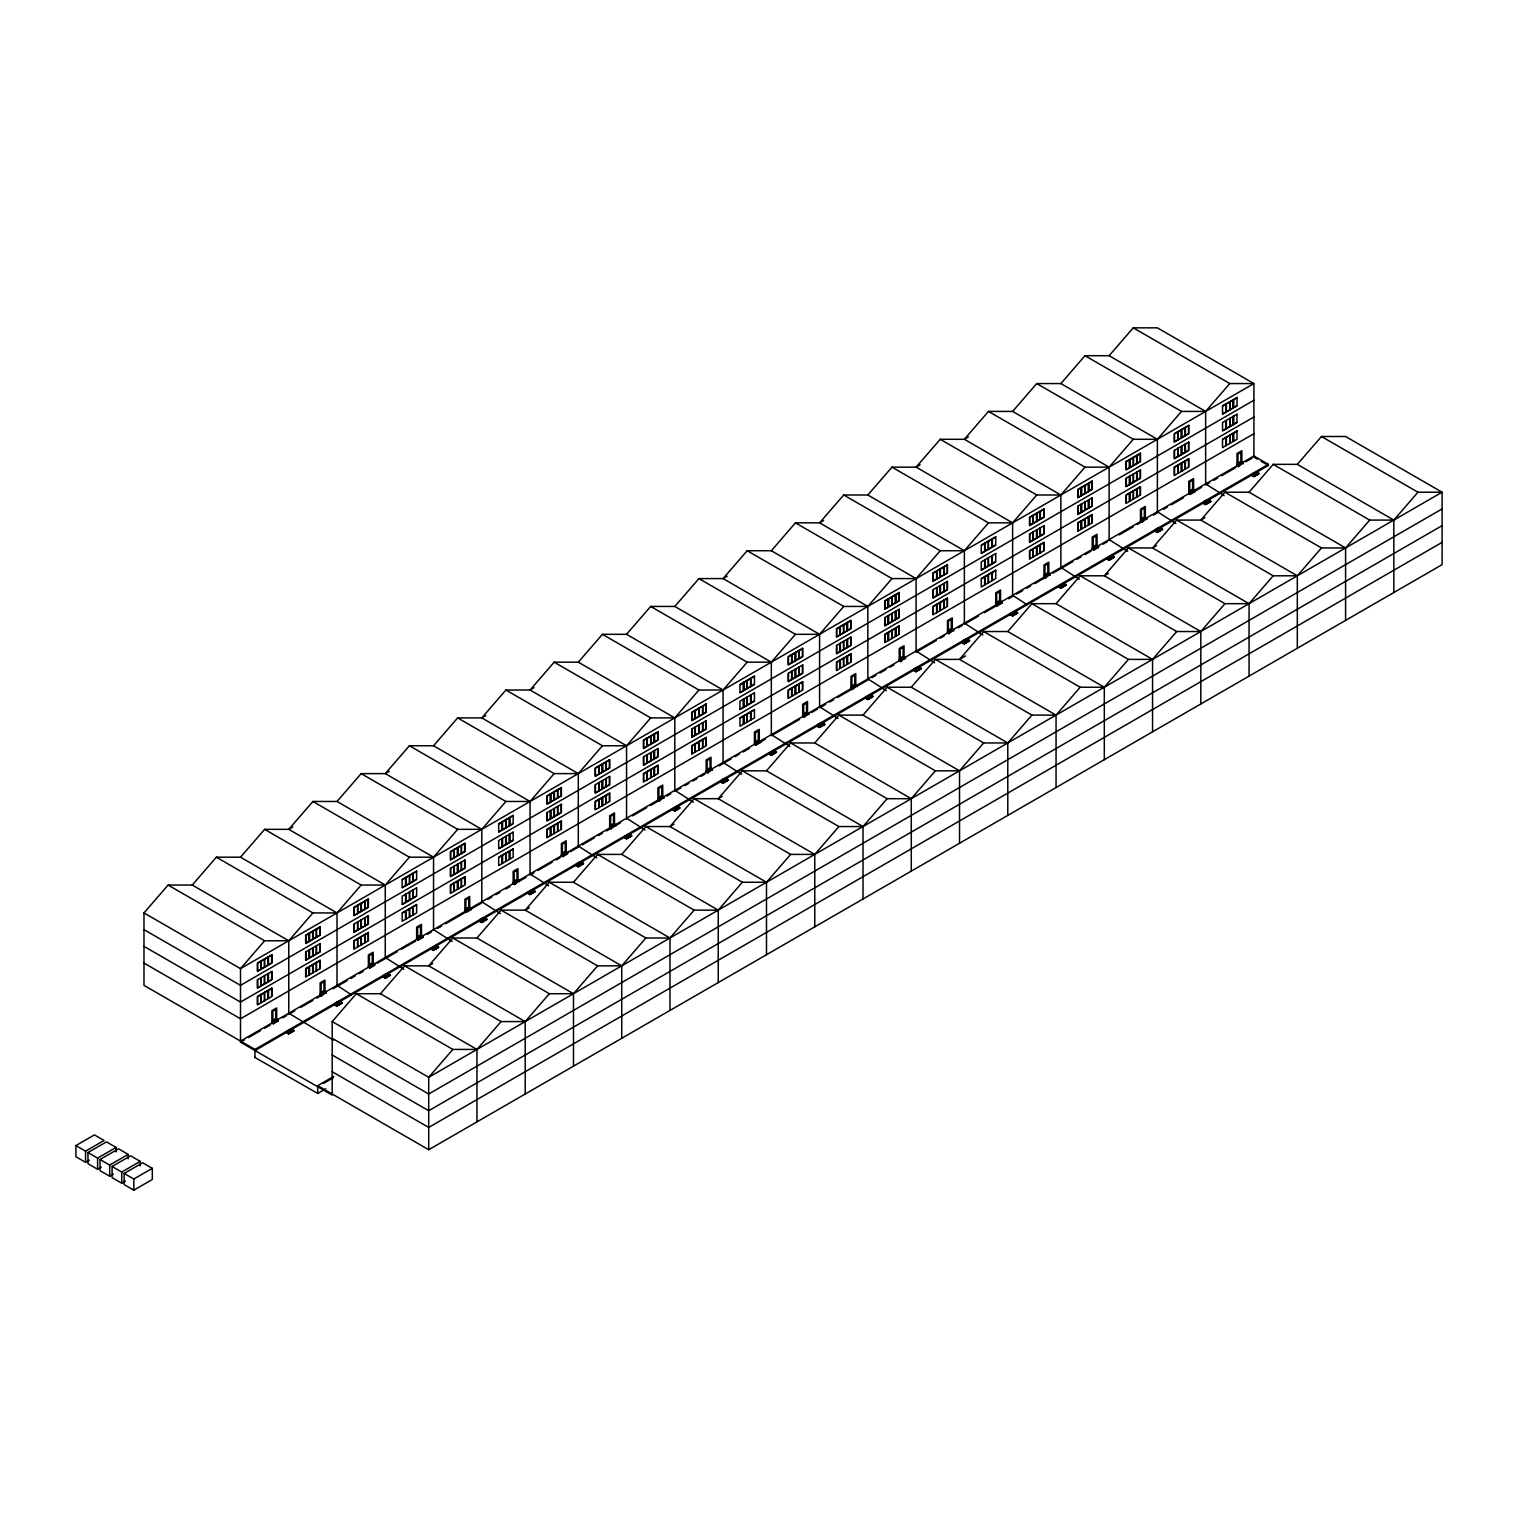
<?xml version="1.0" encoding="UTF-8"?>
<svg xmlns="http://www.w3.org/2000/svg" width="1518" height="1518" viewBox="0 0 1518 1518"><rect width="100%" height="100%" fill="white"/><g stroke="black" fill="none" stroke-linecap="round" stroke-linejoin="round"><path stroke-width="1.5" d="M254.986 1050.551L1268.384 465.476L1268.384 464.356L254.986 1049.431L143.982 985.353L143.982 912.925L168.118 885.051L192.255 885.051L288.762 940.78L288.762 1014.328M192.255 885.051L216.372 857.196L240.508 857.196L337.015 912.925L337.015 986.472M240.508 857.196L264.625 829.34L288.762 829.34L385.268 885.051L385.268 958.617L377.223 963.247M452.06 941.445L433.541 929.642L433.541 857.196L337.015 801.466L312.898 801.466L288.762 829.34L292.784 827.006M337.015 801.466L361.151 773.611L385.268 773.611L481.794 829.34L481.794 902.887L471.737 908.694M534.07 872.698L530.048 875.032L530.048 801.466L433.541 745.755L409.405 745.755L385.268 773.611L389.291 771.296M1257.511 459.195L1253.906 457.108L1253.906 383.561L1229.77 383.561L1205.634 411.416L1181.516 411.416L1157.38 439.29L1133.263 439.29L1109.127 467.146L1084.99 467.146L1060.873 495.001L1036.737 495.001L1012.62 522.856L988.484 522.856L964.366 550.73L940.23 550.73L916.094 578.586L891.977 578.586L867.841 606.441L843.723 606.441L819.587 634.315L795.451 634.315L771.334 662.171L747.198 662.171L723.08 690.026L698.944 690.026L674.808 717.9L650.691 717.9L626.554 745.755L602.437 745.755L578.301 773.611L554.165 773.611L530.048 801.466L505.911 801.466L481.794 829.34L457.658 829.34L433.541 857.196L409.405 857.196L385.268 885.051L361.151 885.051L337.015 912.925L312.898 912.925L288.762 940.78L264.625 940.78L240.508 968.636L240.508 1042.183L332.195 1095.123L332.195 1021.576L356.313 993.721L380.449 993.721L476.956 1049.431L476.956 1121.878M433.541 745.755L457.658 717.9L481.794 717.9L578.301 773.611L578.301 847.158L570.256 851.807M626.554 819.303L626.554 745.755L530.048 690.026L505.911 690.026L481.794 717.9L485.817 715.566M674.808 791.447L674.808 717.9L578.301 662.171L554.165 662.171L530.048 690.026L534.07 687.711M578.301 662.171L602.437 634.315L626.554 634.315L723.08 690.026L723.08 763.592L719.058 765.907M626.554 634.315L650.691 606.441L674.808 606.441L771.334 662.171L771.334 735.718L799.474 719.475M674.808 606.441L698.944 578.586L723.08 578.586L819.587 634.315L819.587 707.862M886.36 690.69L867.841 678.888L867.841 606.441L771.334 550.73L747.198 550.73L723.08 578.586L727.103 576.271M380.449 993.721L404.585 965.846L428.702 965.846L525.228 1021.576L525.228 1094.023M771.334 550.73L795.451 522.856L819.587 522.856L916.094 578.586L916.094 652.133L936.208 640.539M573.481 1066.148L573.481 993.721L476.956 937.991L452.838 937.991L428.702 965.846L432.725 963.532M964.366 624.278L964.366 550.73L867.841 495.001L843.723 495.001L819.587 522.856L823.61 520.541M476.956 937.991L501.092 910.136L525.228 910.136L621.735 965.846L621.735 1038.293M867.841 495.001L891.977 467.146L916.094 467.146L1012.62 522.856L1012.62 595.303L1027.098 604.771M669.988 1010.438L669.988 937.991L573.481 882.262L549.345 882.262L525.228 910.136L529.232 907.802M1052.828 573.197L1060.873 568.567L1060.873 495.001L964.366 439.29L940.23 439.29L916.094 467.146L920.117 464.831M573.481 882.262L597.599 854.406L621.735 854.406L718.242 910.136L718.242 982.563M1109.127 540.693L1109.127 467.146L1012.62 411.416L988.484 411.416L964.366 439.29L968.37 436.956M428.702 1149.733L1442.1 564.658L1442.1 492.211L1417.964 492.211L1393.847 520.086L1369.71 520.086L1345.593 547.941L1321.457 547.941L1297.321 575.796L1273.204 575.796L1249.067 603.671L1224.95 603.671L1200.814 631.526L1176.697 631.526L1152.56 659.381L1128.424 659.381L1104.307 687.237L1080.171 687.237L1056.054 715.111L1031.917 715.111L1007.781 742.966L983.664 742.966L959.528 770.821L935.411 770.821L911.274 798.696L887.138 798.696L863.021 826.551L838.885 826.551L814.768 854.406L790.631 854.406L766.495 882.262L742.378 882.262L718.242 910.136L694.124 910.136L669.988 937.991L645.871 937.991L621.735 965.846L597.599 965.846L573.481 993.721L549.345 993.721L525.228 1021.576L501.092 1021.576L476.956 1049.431L452.838 1049.431L428.702 1077.287L428.702 1149.733L317.717 1085.655L317.717 1093.453L325.763 1088.804M621.735 854.406L645.871 826.551L669.988 826.551L766.495 882.262L766.495 954.708M1012.62 411.416L1036.737 383.561L1060.873 383.561L1157.38 439.29L1157.38 512.837L1153.357 515.152M814.768 926.853L814.768 854.406L718.242 798.696L694.124 798.696L669.988 826.551L674.011 824.217M1060.873 383.561L1084.99 355.705L1109.127 355.705L1205.634 411.416L1205.634 484.982L1209.656 482.648M863.021 898.979L863.021 826.551L766.495 770.821L742.378 770.821L718.242 798.696L722.264 796.362M1109.127 355.705L1133.263 327.831L1157.38 327.831L1253.906 383.561L240.508 968.636L143.982 912.925M766.495 770.821L790.631 742.966L814.768 742.966L911.274 798.696L911.274 871.123M814.768 742.966L838.885 715.111L863.021 715.111L959.528 770.821L959.528 843.268M863.021 715.111L887.138 687.237L911.274 687.237L1007.781 742.966L1007.781 815.413M911.274 687.237L935.411 659.381L959.528 659.381L1056.054 715.111L1056.054 787.538M1104.307 759.683L1104.307 687.237L1007.781 631.526L983.664 631.526L959.528 659.381L965.562 655.909M1007.781 631.526L1031.917 603.671L1056.054 603.671L1152.56 659.381L1152.56 731.828M1056.054 603.671L1080.171 575.796L1104.307 575.796L1200.814 631.526L1200.814 703.954M1249.067 676.098L1249.067 603.671L1152.56 547.941L1128.424 547.941L1104.307 575.796L1108.33 573.481M1297.321 648.243L1297.321 575.796L1200.814 520.086L1176.697 520.086L1152.56 547.941L1156.583 545.626M1345.593 620.388L1345.593 547.941L1249.067 492.211L1224.95 492.211L1200.814 520.086L1204.837 517.752M1249.067 492.211L1273.204 464.356L1297.321 464.356L1393.847 520.086L1393.847 592.513M1297.321 464.356L1321.457 436.501L1345.593 436.501L1442.1 492.211L428.702 1077.287L332.195 1021.576M264.872 959.034L268.003 957.213L268.003 965.012L264.872 966.833M316.75 929.073L319.881 927.27L319.881 935.069L316.75 936.872M357.28 905.677L354.149 907.479L354.149 915.278L357.28 913.475M364.529 901.502L361.379 903.305L361.379 911.104L364.529 909.301M402.403 879.624L405.534 877.821L405.534 885.62L402.403 887.423M409.158 875.715L406.027 877.537L406.027 885.336L409.158 883.533M416.406 871.541L413.257 873.362L413.257 881.161L416.406 879.339M454.28 849.682L457.411 847.86L457.411 855.659L454.28 857.48M461.036 845.773L457.905 847.575L457.905 855.393L461.036 853.571M498.929 823.894L502.06 822.092L502.06 829.891L498.929 831.693M506.158 819.72L509.289 817.917L509.289 825.716L506.158 827.519M512.913 815.83L509.782 817.633L509.782 825.431L512.913 823.629M558.036 789.777L561.167 787.956L561.167 795.755L558.036 797.576M598.566 766.362L595.436 768.184L595.436 775.983L598.566 774.161M650.444 736.42L647.313 738.222L647.313 746.021L650.444 744.218M695.567 710.367L698.697 708.564L698.697 716.363L695.567 718.166M702.322 706.477L699.191 708.28L699.191 716.079L702.322 714.276M740.196 684.599L743.346 682.777L743.346 690.595L740.196 692.398M747.444 680.425L750.575 678.603L750.575 686.402L747.444 688.223M754.199 676.516L751.068 678.337L751.068 686.136L754.199 684.314M792.073 654.637L795.223 652.835L795.223 660.634L792.073 662.455M799.322 650.463L802.453 648.66L802.453 656.459L799.322 658.262M839.852 627.067L836.722 628.869L836.722 636.668L839.852 634.866M843.951 624.695L847.101 622.892L847.101 630.691L843.951 632.494M891.73 597.105L888.599 598.927L888.599 606.726L891.73 604.923M936.359 571.337L933.228 573.159L933.228 580.958L936.359 579.136M943.608 567.163L940.477 568.965L940.477 576.783L943.608 574.961M981.482 545.285L984.632 543.482L984.632 551.281L981.482 553.102M988.73 541.11L991.861 539.307L991.861 547.106L988.73 548.909M995.485 537.22L992.355 539.023L992.355 546.822L995.485 545.019M1033.36 515.342L1036.509 513.539L1036.509 521.338L1033.36 523.141M1040.608 511.168L1043.739 509.346L1043.739 517.145L1040.608 518.966M1085.237 485.399L1088.368 483.578L1088.368 491.377L1085.237 493.198M1133.016 457.81L1129.885 459.612L1129.885 467.43L1133.016 465.609M1137.115 455.438L1140.246 453.635L1140.246 461.434L1137.115 463.237M1177.645 432.042L1174.515 433.844L1174.515 441.643L1177.645 439.841M1184.894 427.867L1181.763 429.67L1181.763 437.469L1184.894 435.666M1222.768 405.989L1225.918 404.186L1225.918 411.985L1222.768 413.788M1229.523 402.08L1226.392 403.902L1226.392 411.701L1229.523 409.898M1236.772 397.906L1233.622 399.727L1233.622 407.526L1236.772 405.704M1253.906 400.278L240.508 985.353L143.982 929.642M264.872 983.55L268.003 981.729L268.003 973.93M316.75 953.589L319.881 951.786L319.881 943.987M357.28 930.192L354.149 931.995L354.149 924.196M364.529 926.018L361.379 927.821L361.379 920.022M402.403 904.14L405.534 902.337L405.534 894.538M409.158 900.25L406.027 902.053L406.027 894.254M416.406 896.056L413.257 897.878L413.257 890.079M454.28 874.197L457.411 872.376L457.411 864.577M461.036 870.288L457.905 872.11L457.905 864.292M498.929 848.41L502.06 846.608L502.06 838.809M506.158 844.236L509.289 842.433L509.289 834.634M512.913 840.346L509.782 842.148L509.782 834.35M558.036 814.293L561.167 812.472L561.167 804.673M598.566 790.878L595.436 792.7L595.436 784.901M650.444 760.935L647.313 762.738L647.313 754.939M695.567 734.883L698.697 733.08L698.697 725.281M702.322 730.993L699.191 732.796L699.191 724.997M740.196 709.115L743.346 707.312L743.346 699.494M747.444 704.94L750.575 703.119L750.575 695.32M754.199 701.031L751.068 702.853L751.068 695.054M792.073 679.172L795.223 677.351L795.223 669.552M799.322 674.979L802.453 673.176L802.453 665.377M839.852 651.583L836.722 653.385L836.722 645.586M843.951 649.211L847.101 647.408L847.101 639.609M891.73 621.64L888.599 623.443L888.599 615.644M936.359 595.853L933.228 597.675L933.228 589.876M943.608 591.678L940.477 593.5L940.477 585.682M981.482 569.819L984.632 567.998L984.632 560.199M988.73 565.626L991.861 563.823L991.861 556.024M995.485 561.736L992.355 563.539L992.355 555.74M1033.36 539.858L1036.509 538.055L1036.509 530.256M1040.608 535.683L1043.739 533.862L1043.739 526.063M1085.237 509.915L1088.368 508.094L1088.368 500.295M1133.016 482.326L1129.885 484.147L1129.885 476.329M1137.115 479.954L1140.246 478.151L1140.246 470.352M1177.645 456.557L1174.515 458.36L1174.515 450.561M1184.894 452.383L1181.763 454.186L1181.763 446.387M1222.768 430.505L1225.918 428.702L1225.918 420.903M1229.523 426.615L1226.392 428.418L1226.392 420.619M1236.772 422.421L1233.622 424.243L1233.622 416.444M1253.906 416.995L240.508 1002.07L143.982 946.359M264.872 992.468L268.003 990.647L268.003 998.446M316.75 962.507L319.881 960.704L319.881 968.503M357.28 939.111L354.149 940.913L354.149 948.712M364.529 934.936L361.379 936.739L361.379 944.538M402.403 913.058L405.534 911.236L405.534 919.054M409.158 909.149L406.027 910.971L406.027 918.769M416.406 904.975L413.257 906.796L413.257 914.595M454.28 883.115L457.411 881.294L457.411 889.093M461.036 879.207L457.905 881.009L457.905 888.827M498.929 857.328L502.06 855.526L502.06 863.325M506.158 853.154L509.289 851.351L509.289 859.15M512.913 849.264L509.782 851.067L509.782 858.865M558.036 823.211L561.167 821.39L561.167 829.189M598.566 799.796L595.436 801.618L595.436 809.417M650.444 769.854L647.313 771.656L647.313 779.455M695.567 743.801L698.697 741.998L698.697 749.797M702.322 739.892L699.191 741.714L699.191 749.512M740.196 718.033L743.346 716.211L743.346 724.029M747.444 713.858L750.575 712.037L750.575 719.836M754.199 709.95L751.068 711.771L751.068 719.57M792.073 688.071L795.223 686.269L795.223 694.068M799.322 683.897L802.453 682.094L802.453 689.893M839.852 660.501L836.722 662.303L836.722 670.102M843.951 658.129L847.101 656.326L847.101 664.125M891.73 630.539L888.599 632.361L888.599 640.16M936.359 604.771L933.228 606.593L933.228 614.392M943.608 600.597L940.477 602.399L940.477 610.217M981.482 578.719L984.632 576.916L984.632 584.715M988.73 574.544L991.861 572.741L991.861 580.54M995.485 570.654L992.355 572.457L992.355 580.255M1033.36 548.776L1036.509 546.973L1036.509 554.772M1040.608 544.601L1043.739 542.78L1043.739 550.579M1085.237 518.833L1088.368 517.012L1088.368 524.811M1133.016 491.244L1129.885 493.046L1129.885 500.864M1137.115 488.872L1140.246 487.069L1140.246 494.868M1177.645 465.476L1174.515 467.278L1174.515 475.077M1184.894 461.301L1181.763 463.104L1181.763 470.903M1222.768 439.423L1225.918 437.62L1225.918 445.419M1229.523 435.514L1226.392 437.336L1226.392 445.135M1236.772 431.34L1233.622 433.161L1233.622 440.96M1253.906 433.712L240.508 1018.787L143.982 963.076M566.233 851.902L561.413 854.691L562.855 855.526L567.694 852.736L567.694 853.856L562.855 856.645L561.413 855.81L561.413 843.553L566.233 840.763L566.233 851.902L567.694 852.736M240.508 1041.082L1253.906 456.007L1268.384 464.356M278.136 1019.906L276.693 1019.071L271.874 1021.861L273.316 1022.696L278.136 1019.906L278.136 1021.026L273.316 1023.796L271.874 1022.961L271.874 1010.703L276.693 1007.914L276.693 1020.191L278.136 1021.026M326.408 992.051L324.947 991.216L320.127 993.986L321.569 994.821L326.408 992.051L321.569 995.941L320.127 995.106L320.127 982.848L324.947 980.059L324.947 992.317L326.408 993.151M374.661 964.177L373.219 963.342L368.381 966.131L369.842 966.966L374.661 964.177L374.661 965.296L369.842 968.086L368.381 967.251L368.381 954.993L373.219 952.203L373.219 964.461L374.661 965.296M422.915 936.321L421.473 935.486L416.634 938.276L418.095 939.111L422.915 936.321L422.915 937.441L418.095 940.23L416.634 939.376L416.634 927.119L421.473 924.348L421.473 936.606L422.915 937.441M471.168 908.466L469.726 907.631L464.906 910.402L466.349 911.255L471.168 908.466L471.168 909.567L466.349 912.356L464.906 911.521L464.906 899.263L469.726 896.474L469.726 908.732L471.168 909.567M519.422 880.592L517.98 879.757L513.16 882.546L514.602 883.381L519.422 880.592L514.602 884.501L513.16 883.666L513.16 871.408L517.98 868.619L517.98 880.876L519.422 881.711M615.947 824.881L614.486 824.046L609.667 826.836L611.109 827.671L615.947 824.881L611.109 828.771L609.667 827.936L609.667 815.678L614.486 812.889L614.486 825.147L615.947 826.001M664.201 797.026L662.759 796.172L657.92 798.961L659.381 799.796L664.201 797.026L659.381 800.916L657.92 800.081L657.92 787.823L662.759 785.034L662.759 797.292L664.201 798.126M712.454 769.152L711.012 768.317L706.174 771.106L707.635 771.941L712.454 769.152L707.635 773.06L706.174 772.226L706.174 759.968L711.012 757.178L711.012 769.436L712.454 770.271M760.708 741.296L759.266 740.461L754.446 743.251L755.888 744.086L760.708 741.296L760.708 742.416L755.888 745.186L754.446 744.351L754.446 732.093L759.266 729.323L759.266 741.581L760.708 742.416M808.961 713.441L807.519 712.606L802.699 715.376L804.142 716.211L808.961 713.441L804.142 717.331L802.699 716.496L802.699 704.238L807.519 701.449L807.519 713.707L808.961 714.542M857.234 685.567L855.773 684.732L850.953 687.521L852.395 688.356L857.234 685.567L852.395 689.476L850.953 688.641L850.953 676.383L855.773 673.594L855.773 685.851L857.234 686.686M905.487 657.711L904.045 656.877L899.206 659.666L900.667 660.501L905.487 657.711L900.667 661.62L899.206 660.785L899.206 648.528L904.045 645.738L904.045 657.996L905.487 658.831M953.74 629.856L952.298 629.021L947.46 631.811L948.921 632.645L953.74 629.856L948.921 633.746L947.46 632.911L947.46 620.653L952.298 617.864L952.298 630.122L953.74 630.957M1001.994 601.982L1000.552 601.147L995.732 603.936L997.174 604.771L1001.994 601.982L1001.994 603.101L997.174 605.891L995.732 605.056L995.732 592.798L1000.552 590.009L1000.552 602.266L1001.994 603.101M1050.247 574.127L1048.805 573.292L1043.986 576.081L1045.428 576.916L1050.247 574.127L1045.428 578.035L1043.986 577.201L1043.986 564.943L1048.805 562.153L1048.805 574.411L1050.247 575.246M1098.52 546.271L1097.059 545.436L1092.239 548.226L1093.681 549.061L1098.52 546.271L1098.52 547.391L1093.681 550.161L1092.239 549.326L1092.239 537.068L1097.059 534.298L1097.059 546.556L1098.52 547.391M1146.773 518.416L1145.312 517.581L1140.492 520.351L1141.934 521.186L1146.773 518.416L1141.934 522.306L1140.492 521.471L1140.492 509.213L1145.312 506.424L1145.312 518.682L1146.773 519.517M1195.027 490.542L1193.584 489.707L1188.746 492.496L1190.207 493.331L1195.027 490.542L1195.027 491.661L1190.207 494.451L1188.746 493.616L1188.746 481.358L1193.584 478.568L1193.584 490.826L1195.027 491.661M1243.28 462.686L1241.838 461.851L1236.999 464.641L1238.46 465.476L1243.28 462.686L1238.46 466.595L1236.999 465.76L1236.999 453.484L1241.838 450.713L1241.838 462.971L1243.28 463.806M240.508 1042.183L244.531 1039.868M248.554 1037.553L260.603 1030.589M264.625 1028.255L270.659 1024.783M282.728 1017.819L286.75 1015.485M290.773 1013.17L294.796 1010.855M300.83 1007.364L312.898 1000.4M316.901 998.085L320.924 995.751M332.992 988.787L347.072 980.666M351.094 978.351L355.117 976.017M359.14 973.702L363.163 971.387M387.28 957.441L397.337 951.653M401.359 949.319L415.439 941.198M427.507 934.234L431.529 931.9M437.545 928.428L441.567 926.113M445.59 923.779L465.703 912.166M487.828 899.396L491.851 897.081M495.855 894.766L499.877 892.432M505.911 888.96L509.934 886.645M519.991 880.838L526.025 877.347M538.093 870.383L552.173 862.262M556.176 859.928L560.199 857.613M582.324 844.843L594.392 837.879M598.415 835.564L602.437 833.23M606.46 830.915L610.483 828.6M616.498 825.109L620.52 822.794M632.589 815.83L646.668 807.69M650.691 805.375L658.736 800.726M666.781 796.096L670.785 793.762M676.819 790.29L680.842 787.956M684.865 785.641L688.887 783.326M692.91 780.992L696.933 778.677M700.955 776.362L704.978 774.028M725.092 762.415L731.107 758.943M735.129 756.609L739.152 754.294M743.175 751.979L749.209 748.488M761.277 741.524L765.3 739.209M811.542 712.511L817.576 709.02M821.599 706.705L825.621 704.371M829.644 702.056L833.667 699.741M837.689 697.407L851.75 689.286M857.784 685.813L867.841 680.007M871.863 677.673L875.886 675.358M879.909 673.043L885.943 669.552M889.965 667.237L893.988 664.903M940.23 638.205L944.253 635.89M958.332 627.769L962.355 625.435M966.359 623.12L978.427 616.156M984.461 612.665L996.529 605.701M1008.597 598.737L1012.62 596.422M1016.643 594.088L1022.677 590.616M1026.68 588.301L1030.703 585.967M1034.726 583.652L1044.782 577.846M1062.885 567.39L1072.941 561.584M1076.964 559.269L1080.987 556.954M1084.99 554.62L1091.025 551.148M1103.093 544.184L1107.115 541.85M1119.183 534.886L1133.263 526.765M1137.286 524.45L1141.308 522.116M1163.414 509.346L1167.437 507.031M1171.46 504.716L1183.528 497.752M1195.596 490.788L1201.611 487.297M1213.679 480.333L1217.702 478.018M1221.724 475.684L1235.804 467.563M1245.861 461.757L1251.895 458.284M75.9 1145.578L94.401 1134.895L104.059 1140.473L85.558 1151.156L75.9 1145.578L75.9 1156.735L85.558 1162.295L89.258 1160.169M286.105 1032.031L291.665 1028.825L294.075 1030.76L288.515 1033.967L286.352 1031.879M382.612 976.302L388.172 973.095L390.335 975.182M527.391 892.717L532.932 889.51L535.361 891.464L529.801 894.671L527.638 892.584M623.898 837.006L629.458 833.799L631.867 835.735L626.327 838.942L624.145 836.854M865.184 697.692L870.744 694.485L873.154 696.439L867.594 699.646L865.431 697.559M1106.47 558.396L1112.03 555.19L1114.44 557.144L1108.88 560.332L1106.717 558.245M336.768 1006.111L342.328 1002.905C340.506 998.465 329.994 1004.859 337.015 1005.979M578.054 866.816L583.614 863.609C581.774 859.169 571.28 865.545 578.301 866.664M819.341 727.501L824.9 724.295C823.06 719.855 812.566 726.249 819.587 727.369M915.866 671.791L921.407 668.584C919.585 664.144 909.073 670.52 916.094 671.639M1157.152 532.476L1162.693 529.27C1160.872 524.83 1150.359 531.224 1157.38 532.344M101.308 1167.133L97.607 1169.258L87.968 1163.699L87.968 1152.542L106.469 1141.859L116.127 1147.437L116.127 1151.896M254.739 1057.382L317.717 1093.453M87.968 1152.542L97.607 1158.12L116.127 1147.437M113.376 1174.097L109.675 1176.222L100.036 1170.663L100.036 1159.505L118.537 1148.822L128.176 1154.401L128.176 1158.86M100.036 1159.505L109.675 1165.084L128.176 1154.401M125.444 1181.061L121.744 1183.205L112.085 1177.626L112.085 1166.488L130.605 1155.786L140.244 1161.365L140.244 1165.824M112.085 1166.488L121.744 1172.048L140.244 1161.365M124.153 1173.452L142.654 1162.769L152.312 1168.329L152.312 1179.486L133.812 1190.169L124.153 1184.59L124.153 1173.452L133.812 1179.012L152.312 1168.329M317.717 1085.655L333.808 1076.376M323.543 1083.397L333.277 1077.78M1442.1 508.928L428.702 1094.004L332.195 1038.293M1442.1 525.645L428.702 1110.721L332.195 1055.01M1442.1 542.362L428.702 1127.438L332.195 1071.727M1133.263 327.831L1229.77 383.561M1321.457 436.501L1417.964 492.211M1084.99 355.705L1181.516 411.416M1273.204 464.356L1369.71 520.086M1261.135 461.301L1268.384 465.476M1256.316 472.44L1258.726 473.825M1258.479 473.977L1256.316 471.889M1258.232 474.109L1255.595 472.307M1255.348 472.99L1257.758 474.394M1257.511 474.527L1255.348 472.44M1257.284 474.66L1254.627 472.857M1254.38 473.559L1256.79 474.944M1256.543 475.077L1254.38 472.99M1256.316 475.229L1253.906 473.274M1256.069 475.362L1253.413 473.559M1253.166 474.242L1255.595 475.646M1255.348 475.779L1253.166 473.692M1255.101 475.912L1252.445 474.109M1252.217 474.811L1254.627 476.197M1254.38 476.329L1252.217 474.242M1254.134 476.481L1251.477 474.66M1036.737 383.561L1133.263 439.29M1224.95 492.211L1321.457 547.941M1205.634 483.863L1224.172 495.665M1208.537 500.029L1210.947 501.414L1205.406 504.621C1198.897 502.932 1209.22 497.107 1210.7 501.547M1210.472 501.699L1208.062 499.745M1207.569 500.579L1210.225 501.832M1209.751 502.116L1207.569 500.029M1209.504 502.249L1207.095 500.295M1209.258 502.382L1206.601 500.579M1206.374 501.282L1208.783 502.667M1208.537 502.8L1206.374 500.712M1208.29 502.951L1205.634 501.13M1205.406 501.832L1207.816 503.217M1207.569 503.369L1205.406 501.282M1207.322 503.502L1204.685 501.699M1204.438 502.382L1206.848 503.786M1206.601 503.919L1204.438 501.832M1206.374 504.052L1203.717 502.249M1203.47 502.951L1205.88 504.337M1205.634 504.469L1203.47 502.382M988.484 411.416L1084.99 467.146M1176.697 520.086L1273.204 575.796M1157.38 511.718L1175.9 523.539M1162.446 529.421L1159.79 527.6M1159.562 528.302L1161.972 529.687M1161.725 529.839L1159.562 527.733M1161.479 529.972L1158.841 528.15M1158.595 528.852L1161.004 530.256M1160.758 530.389L1158.595 528.302M1160.53 530.522L1157.873 528.719M1157.627 529.421L1160.037 530.807M1159.79 530.939L1157.627 528.852M1159.562 531.091L1156.906 529.27M1156.659 529.972L1159.069 531.357M1158.841 531.509L1156.659 529.421M1158.595 531.642L1156.185 529.687M1158.348 531.774L1155.691 529.972M1155.464 530.674L1157.873 532.059M1157.627 532.192L1155.464 530.105M940.23 439.29L1036.737 495.001M1128.424 547.941L1224.95 603.671M1109.127 539.573L1127.646 551.395M1111.783 555.873L1114.193 557.277M1113.946 557.41L1111.783 555.322M1113.719 557.561L1111.062 555.74M1110.815 556.442L1113.225 557.827M1112.998 557.979L1110.815 555.873M1112.751 558.112L1110.094 556.29M1109.848 556.992L1112.258 558.396M1112.03 558.529L1109.848 556.442M1111.783 558.662L1109.373 556.708M1111.537 558.814L1108.88 556.992M1108.652 557.694L1111.062 559.079M1110.815 559.231L1108.652 557.144M1110.569 559.364L1107.912 557.561M1107.685 558.245L1110.094 559.649M1109.848 559.781L1107.685 557.694M1109.601 559.914L1106.964 558.112M1106.717 558.814L1109.127 560.199M891.977 467.146L988.484 522.856M1080.171 575.796L1176.697 631.526M1060.873 567.447L1079.393 579.25M1065.94 585.132L1063.53 583.178M1065.693 585.265L1063.036 583.462M1062.809 584.164L1065.219 585.55M1064.972 585.701L1062.809 583.595M1064.725 585.834L1062.069 584.013M1061.841 584.715L1064.251 586.119M1064.004 586.252L1061.841 584.164M1063.757 586.384L1061.12 584.582M1060.873 585.265L1063.283 586.669M1063.036 586.802L1060.873 584.715M1062.809 586.954L1060.152 585.132M1059.906 585.834L1062.315 587.219M1062.069 587.371L1059.906 585.265M1061.841 587.504L1059.185 585.701M1058.938 586.384L1061.348 587.789M1061.12 587.921L1058.938 585.834M1060.873 588.054L1058.463 586.119M843.723 495.001L940.23 550.73M1031.917 603.671L1128.424 659.381M1015.03 611.735L1017.44 613.139M1017.193 613.272L1015.03 611.185M1016.965 613.405L1014.309 611.602M1014.062 612.304L1016.472 613.689M1016.225 613.822L1014.062 611.735M1015.997 613.974L1013.341 612.152M1013.094 612.855L1015.504 614.259M1015.276 614.392L1013.094 612.304M1015.03 614.524L1012.373 612.722M1012.126 613.405L1014.536 614.809M1014.309 614.942L1012.126 612.855M1014.062 615.094L1011.652 613.139M1013.815 615.226L1011.159 613.405M1010.931 614.107L1013.341 615.511M1013.094 615.644L1010.931 613.557M1012.848 615.777L1010.21 613.974M795.451 522.856L891.977 578.586M983.664 631.526L1080.171 687.237M964.366 623.158L982.886 634.979M967.251 639.325L969.66 640.71L964.12 643.917C957.611 642.228 967.934 636.421 969.433 640.862M969.186 640.994L966.53 639.192M966.283 639.875L968.693 641.279M968.465 641.412L966.283 639.325M968.218 641.545L965.809 639.609M965.315 640.444L967.972 641.697M967.497 641.962L965.315 639.875M967.251 642.114L964.841 640.16M967.004 642.247L964.366 640.444M964.12 641.127L966.53 642.531M966.283 642.664L964.12 640.577M966.055 642.816L963.399 640.994M963.152 641.697L965.562 643.082M965.315 643.234L963.152 641.127M965.087 643.366L962.431 641.545M962.184 642.247L964.594 643.651M964.366 643.784L962.184 641.697M747.198 550.73L843.723 606.441M935.411 659.381L1031.917 715.111M916.094 651.032L934.633 662.835M921.16 668.717L918.504 666.914M918.276 667.597L920.686 669.002M920.439 669.134L918.276 667.047M920.193 669.267L917.555 667.465M917.308 668.167L919.718 669.552M919.472 669.685L917.308 667.597M919.244 669.836L916.587 668.015M916.341 668.717L918.751 670.102M918.504 670.254L916.341 668.167M918.276 670.387L915.62 668.584M915.373 669.267L917.783 670.671M917.555 670.804L915.373 668.717M917.308 670.937L914.652 669.134M914.405 669.836L916.815 671.222M916.587 671.373L914.405 669.267M916.341 671.506L913.931 669.552M698.944 578.586L795.451 634.315M887.138 687.237L983.664 742.966M870.497 695.187L872.907 696.572M872.66 696.724L870.497 694.637M872.433 696.857L869.776 695.054M869.529 695.737L871.939 697.141M871.711 697.274L869.529 695.187M871.465 697.407L868.808 695.605M868.562 696.307L870.971 697.692M870.744 697.825L868.562 695.737M870.497 697.976L867.841 696.155M867.594 696.857L870.023 698.242M869.776 698.394L867.594 696.307M869.529 698.527L867.12 696.572M869.283 698.659L866.645 696.857M866.399 697.559L868.808 698.944M868.562 699.077L866.399 696.99M868.334 699.229L865.677 697.407M865.431 698.109L867.841 699.494M650.691 606.441L747.198 662.171M838.885 715.111L935.411 770.821M819.587 706.743L838.107 718.564M824.654 724.447L821.997 722.625M821.75 723.327L824.179 724.712M823.932 724.864L821.75 722.777M823.686 724.997L821.276 723.042M823.439 725.13L820.802 723.327M820.555 724.029L822.965 725.414M822.718 725.547L820.555 723.46M822.49 725.699L819.834 723.877M819.587 724.579L821.997 725.965M821.75 726.116L819.587 724.029M821.523 726.249L818.866 724.447M818.619 725.13L821.029 726.534M820.802 726.667L818.619 724.579M820.555 726.799L817.898 724.997M817.652 725.699L820.062 727.084M819.834 727.217L817.652 725.13M602.437 634.315L698.944 690.026M790.631 742.966L887.138 798.696M771.334 734.617L789.853 746.42M773.744 751.049L776.153 752.435M775.907 752.586L773.744 750.48M775.679 752.719L773.023 750.898M772.776 751.6L775.186 753.004M774.958 753.137L772.776 751.049M774.711 753.27L772.055 751.467M771.808 752.169L774.218 753.554M773.99 753.687L771.808 751.6M773.744 753.839L771.087 752.017M770.84 752.719L773.269 754.104M773.023 754.256L770.84 752.169M772.776 754.389L770.119 752.586M769.873 753.27L772.301 754.674M772.055 754.807L769.873 752.719M771.808 754.939L769.398 753.004M771.561 755.091L768.924 753.27M554.165 662.171L650.691 717.9M742.378 770.821L838.885 826.551M723.08 762.472L741.6 774.275M725.965 778.62L728.374 780.024L722.834 783.231C716.325 781.542 726.648 775.717 728.147 780.157M727.9 780.309L725.243 778.487M724.997 779.189L727.407 780.575M727.179 780.726L724.997 778.62M726.932 780.859L724.276 779.038M724.029 779.74L726.458 781.144M726.211 781.277L724.029 779.189M725.965 781.409L723.555 779.455M725.718 781.561L723.08 779.74M722.834 780.442L725.243 781.827M724.997 781.979L722.834 779.891M724.769 782.112L722.113 780.309M721.866 780.992L724.276 782.396M724.029 782.529L721.866 780.442M723.801 782.662L721.145 780.859M720.898 781.561L723.308 782.946M723.08 783.079L720.898 780.992M505.911 690.026L602.437 745.755M694.124 798.696L790.631 854.406M674.808 790.328L693.346 802.13M677.237 806.76L679.647 808.164M679.4 808.297L677.237 806.21M679.153 808.449L676.743 806.494M678.926 808.582L676.269 806.76M676.022 807.462L678.432 808.866M678.185 808.999L676.022 806.912M677.958 809.132L675.301 807.329M675.055 808.012L677.464 809.417M677.237 809.549L675.055 807.462M676.99 809.701L674.334 807.88M674.087 808.582L676.497 809.967M676.269 810.119L674.087 808.012M676.022 810.251L673.366 808.449M673.119 809.132L675.548 810.536M675.301 810.669L673.119 808.582M675.055 810.802L672.398 808.999M457.658 717.9L554.165 773.611M645.871 826.551L742.378 882.262M626.554 818.183L645.074 830.004M629.211 834.483L631.621 835.887M631.393 836.02L629.211 833.932M631.146 836.152L628.49 834.35M628.243 835.052L630.653 836.437M630.425 836.57L628.243 834.483M630.179 836.722L627.522 834.9M627.276 835.602L629.704 837.006M629.458 837.139L627.276 835.052M629.211 837.272L626.554 835.469M626.327 836.152L628.737 837.556M628.49 837.689L626.327 835.602M628.243 837.841L625.587 836.02M627.769 838.107L625.359 836.152M625.112 836.854L627.522 838.259M627.276 838.391L625.112 836.304M627.048 838.524L624.391 836.722M624.145 837.424L626.554 838.809M409.405 745.755L505.911 801.466M597.599 854.406L694.124 910.136M578.301 846.057L596.821 857.86M583.367 863.742L580.711 861.939M580.483 862.622L582.893 864.027M582.646 864.159L580.483 862.072M582.4 864.292L579.743 862.49M579.515 863.192L581.925 864.577M581.679 864.71L579.515 862.622M581.432 864.862L579.022 862.907M581.204 864.994L578.548 863.192M578.301 863.875L580.711 865.279M580.483 865.412L578.301 863.325M580.237 865.564L577.58 863.742M577.333 864.444L579.743 865.829M579.515 865.981L577.333 863.875M579.269 866.114L576.612 864.292M576.366 864.994L578.775 866.399M578.548 866.531L576.366 864.444M361.151 773.611L457.658 829.34M549.345 882.262L645.871 937.991M530.048 873.913L548.567 885.715M532.704 890.212L535.114 891.597M534.867 891.749L532.704 889.662M534.621 891.882L532.211 889.928M534.393 892.015L531.736 890.212M531.49 890.914L533.9 892.299M533.672 892.432L531.49 890.345M533.425 892.584L530.769 890.762M530.522 891.464L532.932 892.85M532.704 893.001L530.522 890.914M532.457 893.134L529.801 891.332M529.554 892.015L531.983 893.419M531.736 893.552L529.554 891.464M531.49 893.685L528.833 891.882M528.606 892.584L531.015 893.969M530.769 894.121L528.606 892.015M530.522 894.254L527.866 892.432M527.638 893.134L530.048 894.538M312.898 801.466L409.405 857.196M501.092 910.136L597.599 965.846M481.794 901.768L500.314 913.589M484.678 917.935L487.088 919.32L481.548 922.527C475.039 920.838 485.362 915.031 486.861 919.472M486.614 919.604L483.957 917.802M483.711 918.485L486.139 919.889M485.893 920.022L483.711 917.935M485.646 920.155L482.99 918.352M482.762 919.054L485.172 920.439M484.925 920.572L482.762 918.485M484.678 920.724L482.022 918.902M481.794 919.604L484.204 920.99M483.957 921.141L481.794 919.054M483.711 921.274L481.301 919.32M483.483 921.407L480.827 919.604M480.58 920.306L482.99 921.692M482.762 921.824L480.58 919.737M482.515 921.976L479.859 920.155M479.612 920.857L482.022 922.242M481.794 922.394L479.612 920.306M264.625 829.34L361.151 885.051M452.838 937.991L549.345 993.721M435.951 946.075L438.36 947.46M438.114 947.611L435.951 945.524M437.867 947.744L435.23 945.942M434.983 946.625L437.393 948.029M437.146 948.162L434.983 946.075M436.918 948.295L434.49 946.359M436.672 948.446L434.015 946.625M433.768 947.327L436.178 948.712M435.951 948.864L433.768 946.777M435.704 948.997L433.047 947.194M432.801 947.877L435.23 949.281M434.983 949.414L432.801 947.327M434.736 949.547L432.08 947.744M431.852 948.446L434.262 949.832M434.015 949.964L431.852 947.877M433.768 950.116L431.112 948.295M216.372 857.196L312.898 912.925M404.585 965.846L501.092 1021.576M385.268 957.497L403.807 969.3M388.172 973.645L390.581 975.049L385.041 978.256L382.859 976.169M390.107 975.334L387.678 973.38M389.86 975.467L387.204 973.645M386.957 974.347L389.386 975.751M389.139 975.884L386.957 973.797M388.893 976.017L386.236 974.214M385.989 974.917L388.418 976.302M388.172 976.435L385.989 974.347M387.925 976.586L385.268 974.765M385.041 975.467L387.451 976.852M387.204 977.004L385.041 974.917M386.957 977.137L384.301 975.334M384.073 976.017L386.483 977.421M386.236 977.554L384.073 975.467M385.989 977.687L383.352 975.884M385.515 977.971L383.105 976.017M382.859 976.719L385.268 978.104M168.118 885.051L264.625 940.78M356.313 993.721L452.838 1049.431M337.015 985.353L351.493 994.821M342.081 1003.056L339.425 1001.235M339.197 1001.937L341.607 1003.322M341.36 1003.474L339.197 1001.368M341.114 1003.607L338.457 1001.785M338.229 1002.487L340.639 1003.891M340.393 1004.024L338.229 1001.937M340.146 1004.157L337.508 1002.354M337.262 1003.056L339.671 1004.442M339.425 1004.574L337.262 1002.487M339.197 1004.726L336.768 1002.772M338.95 1004.859L336.294 1003.056M336.047 1003.74L338.457 1005.144M338.229 1005.277L336.047 1003.189M337.983 1005.409L335.326 1003.607M335.08 1004.309L337.508 1005.694M337.262 1005.827L335.08 1003.74M288.762 1013.208L333.599 1040.21M291.418 1029.508L293.828 1030.912M293.581 1031.045L291.418 1028.957M293.353 1031.196L290.697 1029.375M290.45 1030.077L292.86 1031.462M292.613 1031.614L290.45 1029.508M292.386 1031.747L289.976 1029.792M292.139 1031.879L289.483 1030.077M289.236 1030.76L291.665 1032.164M291.418 1032.297L289.236 1030.21M291.171 1032.449L288.515 1030.627M288.287 1031.329L290.697 1032.714M290.45 1032.866L288.287 1030.76M290.204 1032.999L287.547 1031.196M287.319 1031.879L289.729 1033.284M289.483 1033.416L287.319 1031.329M289.236 1033.549L286.598 1031.747M286.352 1032.449L288.762 1033.834M1256.79 472.155L1251.249 475.362L1253.659 476.747L1259.2 473.559L1256.543 471.737M1238.46 465.476L1238.46 466.595M1233.394 399.576L1233.394 407.944M1233.394 416.293L1233.394 424.661M1233.394 433.009L1233.394 441.377M1233.147 416.71L1233.147 424.509L1230.016 426.33L1230.016 418.532M1233.147 441.226L1233.147 433.427L1230.016 435.249L1230.016 443.047M1229.77 401.663L1229.77 410.031M1229.77 418.38L1229.77 426.748M1229.77 435.097L1229.77 443.465M1226.146 403.769L1226.146 412.118M1226.146 420.486L1226.146 428.835M1226.146 437.184L1226.146 445.552M1190.207 493.331L1190.207 494.451M1188.518 442.478L1188.518 450.296L1185.368 452.098L1185.368 444.3M1188.518 467.013L1188.518 459.195L1185.368 461.017L1185.368 468.815M1185.141 427.45L1185.141 435.799M1185.141 444.167L1185.141 452.516M1185.141 460.884L1185.141 469.233M1181.516 429.537L1181.516 437.886M1181.516 446.254L1181.516 454.603M1181.516 462.971L1181.516 471.32M1181.27 446.671L1181.27 454.47L1178.139 456.273L1178.139 448.474M1181.27 471.187L1181.27 463.388L1178.139 465.191L1178.139 472.99M1177.892 431.624L1177.892 439.973M1177.892 448.341L1177.892 456.69M1177.892 465.058L1177.892 473.407M1141.934 521.186L1141.934 522.306M1136.868 455.305L1136.868 463.654M1136.868 472.022L1136.868 480.371M1136.868 488.739L1136.868 497.088M1136.64 472.44L1136.64 480.238L1133.491 482.041L1133.491 474.242M1136.64 496.955L1136.64 489.157L1133.491 490.959L1133.491 498.758M1133.263 457.392L1133.263 465.741M1133.263 474.109L1133.263 482.458M1133.263 490.826L1133.263 499.175M1129.639 459.48L1129.639 467.848M1129.639 476.197L1129.639 484.565M1129.639 492.914L1129.639 501.282M1129.392 476.614L1129.392 484.413L1126.261 486.234L1126.261 478.436M1129.392 501.13L1129.392 493.331L1126.261 495.153L1126.261 502.951M1093.681 549.061L1093.681 550.161M1091.992 498.208L1091.992 506.006L1088.861 507.828L1088.861 500.01M1091.992 522.723L1091.992 514.925L1088.861 516.727L1088.861 524.545M1088.615 483.16L1088.615 491.528M1088.615 499.877L1088.615 508.245M1088.615 516.594L1088.615 524.962M1084.99 485.248L1084.99 493.616M1084.99 501.965L1084.99 510.333M1084.99 518.682L1084.99 527.05M1084.763 502.382L1084.763 510.181L1081.613 512.002L1081.613 504.204M1084.763 526.898L1084.763 519.099L1081.613 520.921L1081.613 528.719M1081.385 487.335L1081.385 495.703M1081.385 504.052L1081.385 512.42M1081.385 520.769L1081.385 529.137M1081.139 504.469L1081.139 512.287L1078.008 514.09L1078.008 506.291M1081.139 529.004L1081.139 521.186L1078.008 523.008L1078.008 530.807M1045.428 576.916L1045.428 578.035M1040.361 511.016L1040.361 519.384M1040.361 527.733L1040.361 536.101M1040.361 544.45L1040.361 552.818M1040.115 528.15L1040.115 535.968L1036.984 537.77L1036.984 529.972M1040.115 552.685L1040.115 544.867L1036.984 546.689L1036.984 554.487M1036.737 513.122L1036.737 521.471M1036.737 529.839L1036.737 538.188M1036.737 546.556L1036.737 554.905M1033.132 515.209L1033.132 523.558M1033.132 531.926L1033.132 540.275M1033.132 548.643L1033.132 556.992M1032.885 532.344L1032.885 540.142L1029.754 541.945L1029.754 534.146M1032.885 556.859L1032.885 549.061L1029.754 550.863L1029.754 558.662M1015.504 611.469L1009.963 614.676L1012.373 616.061L1017.914 612.855L1015.276 611.052M997.174 604.771L997.174 605.891M992.108 538.89L992.108 547.239M992.108 555.607L992.108 563.956M992.108 572.324L992.108 580.673M988.484 540.977L988.484 549.326M988.484 557.694L988.484 566.043M988.484 574.411L988.484 582.76M988.237 558.112L988.237 565.91L985.106 567.713L985.106 559.914M988.237 582.627L988.237 574.829L985.106 576.631L985.106 584.43M984.859 543.064L984.859 551.413M984.859 559.781L984.859 568.13M984.859 576.498L984.859 584.847M948.921 632.645L948.921 633.746M947.232 581.792L947.232 589.591L944.082 591.394L944.082 583.595M947.232 606.308L947.232 598.509L944.082 600.312L944.082 608.111M943.854 566.745L943.854 575.113M943.854 583.462L943.854 591.83M943.854 600.179L943.854 608.547M940.23 568.833L940.23 577.201M940.23 585.55L940.23 593.918M940.23 602.266L940.23 610.634M939.984 585.967L939.984 593.766L936.853 595.587L936.853 587.789M939.984 610.483L939.984 602.684L936.853 604.506L936.853 612.304M936.606 570.92L936.606 579.288M936.606 587.637L936.606 596.005M936.606 604.354L936.606 612.722M900.667 660.501L900.667 661.62M898.96 609.648L898.96 617.446L895.829 619.268L895.829 611.469M898.96 634.163L898.96 626.365L895.829 628.186L895.829 635.985M895.582 594.601L895.582 602.969M895.582 611.318L895.582 619.686M895.582 628.035L895.582 636.403M895.354 611.735L895.354 619.534L892.204 621.355L892.204 613.557M895.354 636.251L895.354 628.452L892.204 630.274L892.204 638.072M891.977 596.688L891.977 605.056M891.977 613.405L891.977 621.773M891.977 630.122L891.977 638.49M888.353 598.794L888.353 607.143M888.353 615.511L888.353 623.86M888.353 632.228L888.353 640.577M888.106 615.928L888.106 623.727L884.975 625.53L884.975 617.731M888.106 640.444L888.106 632.645L884.975 634.448L884.975 642.247M852.395 688.356L852.395 689.476M850.706 637.522L850.706 645.321L847.575 647.123L847.575 639.325M850.706 662.038L850.706 654.22L847.575 656.042L847.575 663.84M847.329 622.475L847.329 630.824M847.329 639.192L847.329 647.541M847.329 655.909L847.329 664.258M843.723 624.562L843.723 632.911M843.723 641.279L843.723 649.628M843.723 657.996L843.723 666.345M843.477 641.697L843.477 649.495L840.346 651.298L840.346 643.499M843.477 666.212L843.477 658.414L840.346 660.216L840.346 668.015M840.099 626.649L840.099 634.998M840.099 643.366L840.099 651.715M840.099 660.083L840.099 668.432M804.142 716.211L804.142 717.331M799.075 650.33L799.075 658.679M799.075 667.047L799.075 675.396M799.075 683.764L799.075 692.113M798.829 667.465L798.829 675.263L795.698 677.066L795.698 669.267M798.829 691.98L798.829 684.182L795.698 685.984L795.698 693.783M795.451 652.417L795.451 660.785M795.451 669.134L795.451 677.502M795.451 685.851L795.451 694.2M791.846 654.505L791.846 662.873M791.846 671.222L791.846 679.59M791.846 687.939L791.846 696.307M791.599 671.639L791.599 679.438L788.468 681.259L788.468 673.461M791.599 696.155L791.599 688.356L788.468 690.178L788.468 697.976M774.218 750.765L768.677 753.972L771.087 755.357L776.647 752.169L773.99 750.347M755.888 744.086L755.888 745.186M750.822 678.185L750.822 686.553M750.822 694.902L750.822 703.27M750.822 711.619L750.822 719.987M747.198 680.273L747.198 688.641M747.198 696.99L747.198 705.358M747.198 713.707L747.198 722.075M746.951 697.407L746.951 705.206L743.82 707.027L743.82 699.229M746.951 721.923L746.951 714.124L743.82 715.946L743.82 723.744M743.573 682.36L743.573 690.728M743.573 699.077L743.573 707.445M743.573 715.794L743.573 724.162M707.635 771.941L707.635 773.06M705.946 721.088L705.946 728.906L702.796 730.708L702.796 722.91M705.946 745.604L705.946 737.805L702.796 739.627L702.796 747.425M702.568 706.041L702.568 714.409M702.568 722.758L702.568 731.126M702.568 739.475L702.568 747.843M698.944 708.147L698.944 716.496M698.944 724.864L698.944 733.213M698.944 741.581L698.944 749.93M695.32 710.234L695.32 718.583M695.32 726.951L695.32 735.3M695.32 743.668L695.32 752.017M695.092 727.369L695.092 735.167L691.942 736.97L691.942 729.171M695.092 751.884L695.092 744.086L691.942 745.888L691.942 753.687M677.711 806.494L672.17 809.701L674.58 811.086L680.121 807.88L677.464 806.077M659.381 799.796L659.381 800.916M657.692 748.962L657.692 756.761L654.543 758.564L654.543 750.765M657.692 773.478L657.692 765.679L654.543 767.482L654.543 775.281M654.315 733.915L654.315 742.264M654.315 750.632L654.315 758.981M654.315 767.349L654.315 775.698M654.068 751.049L654.068 758.848L650.937 760.651L650.937 752.852M654.068 775.565L654.068 767.766L650.937 769.569L650.937 777.368M650.691 736.002L650.691 744.351M650.691 752.719L650.691 761.068M650.691 769.436L650.691 777.785M647.066 738.09L647.066 746.458M647.066 754.807L647.066 763.174M647.066 771.524L647.066 779.872M646.82 755.224L646.82 763.023L643.689 764.844L643.689 757.027M646.82 779.74L646.82 771.941L643.689 773.744L643.689 781.561M611.109 827.671L611.109 828.771M609.42 776.818L609.42 784.616L606.289 786.438L606.289 778.62M609.42 801.333L609.42 793.534L606.289 795.337L606.289 803.155M606.043 761.77L606.043 770.138M606.043 778.487L606.043 786.855M606.043 795.204L606.043 803.572M605.815 778.905L605.815 786.704L602.665 788.525L602.665 780.726M605.815 803.42L605.815 795.622L602.665 797.443L602.665 805.242M602.437 763.858L602.437 772.226M602.437 780.575L602.437 788.943M602.437 797.292L602.437 805.66M602.191 780.992L602.191 788.791L599.06 790.612L599.06 782.814M602.191 805.508L602.191 797.709L599.06 799.531L599.06 807.329M598.813 765.945L598.813 774.313M598.813 782.662L598.813 791.03M598.813 799.379L598.813 807.747M562.855 855.526L562.855 856.645M557.789 789.626L557.789 797.994M557.789 806.343L557.789 814.711M557.789 823.06L557.789 831.428M557.542 806.76L557.542 814.578L554.412 816.38L554.412 808.582M557.542 831.276L557.542 823.477L554.412 825.299L554.412 833.097M554.165 791.713L554.165 800.081M554.165 808.43L554.165 816.798M554.165 825.147L554.165 833.515M553.937 808.866L553.937 816.665L550.787 818.468L550.787 810.669M553.937 833.382L553.937 825.564L550.787 827.386L550.787 835.185M550.56 793.819L550.56 802.168M550.56 810.536L550.56 818.885M550.56 827.253L550.56 835.602M550.313 810.954L550.313 818.752L547.182 820.555L547.182 812.756M550.313 835.469L550.313 827.671L547.182 829.473L547.182 837.272M514.602 883.381L514.602 884.501M509.536 817.5L509.536 825.849M509.536 834.217L509.536 842.566M509.536 850.934L509.536 859.283M505.911 819.587L505.911 827.936M505.911 836.304L505.911 844.653M505.911 853.021L505.911 861.37M505.684 836.722L505.684 844.52L502.534 846.323L502.534 838.524M505.684 861.237L505.684 853.439L502.534 855.241L502.534 863.04M502.306 821.674L502.306 830.023M502.306 838.391L502.306 846.74M502.306 855.108L502.306 863.457M466.349 911.255L466.349 912.356M464.66 860.402L464.66 868.201L461.529 870.004L461.529 862.205M464.66 884.918L464.66 877.119L461.529 878.922L461.529 886.721M461.282 845.355L461.282 853.704M461.282 862.072L461.282 870.421M461.282 878.789L461.282 887.138M457.658 847.442L457.658 855.81M457.658 864.159L457.658 872.527M457.658 880.876L457.658 889.244M454.034 849.53L454.034 857.898M454.034 866.247L454.034 874.615M454.034 882.964L454.034 891.332M453.806 866.664L453.806 874.463L450.656 876.284L450.656 868.486M453.806 891.18L453.806 883.381L450.656 885.203L450.656 893.001M436.425 945.79L430.884 948.997L433.294 950.382L438.835 947.194L436.178 945.372M418.095 939.111L418.095 940.23M413.029 873.211L413.029 881.579M413.029 889.928L413.029 898.295M413.029 906.644L413.029 915.012M412.782 890.345L412.782 898.144L409.651 899.965L409.651 892.167M412.782 914.861L412.782 907.062L409.651 908.884L409.651 916.682M409.405 875.298L409.405 883.666M409.405 892.015L409.405 900.383M409.405 908.732L409.405 917.1M405.78 877.385L405.78 885.753M405.78 894.102L405.78 902.47M405.78 910.819L405.78 919.187M369.842 966.966L369.842 968.086M368.153 916.113L368.153 923.931L365.003 925.733L365.003 917.935M368.153 940.648L368.153 932.83L365.003 934.652L365.003 942.45M364.756 901.085L364.756 909.434M364.756 917.802L364.756 926.151M364.756 934.519L364.756 942.868M361.151 903.172L361.151 911.521M361.151 919.889L361.151 928.238M361.151 936.606L361.151 944.955M360.904 920.306L360.904 928.105L357.774 929.908L357.774 922.109M360.904 944.822L360.904 937.023L357.774 938.826L357.774 946.625M357.527 905.259L357.527 913.608M357.527 921.976L357.527 930.325M357.527 938.693L357.527 947.042M321.569 994.821L321.569 995.941M316.503 928.94L316.503 937.289M316.503 945.657L316.503 954.006M316.503 962.374L316.503 970.723M316.275 946.075L316.275 953.873L313.125 955.676L313.125 947.877M316.275 970.59L316.275 962.791L313.125 964.594L313.125 972.393M312.898 931.027L312.898 939.376M312.898 947.744L312.898 956.093M312.898 964.461L312.898 972.81M312.651 948.162L312.651 955.961L309.52 957.782L309.52 949.964M312.651 972.677L312.651 964.879L309.52 966.681L309.52 974.499M309.274 933.115L309.274 941.483M309.274 949.832L309.274 958.2M309.274 966.549L309.274 974.917M309.027 950.249L309.027 958.048L305.896 959.869L305.896 952.071M309.027 974.765L309.027 966.966L305.896 968.788L305.896 976.586M273.316 1022.696L273.316 1023.796M271.627 971.843L271.627 979.641L268.496 981.463L268.496 973.645M271.627 996.358L271.627 988.56L268.496 990.362L268.496 998.18M268.25 956.795L268.25 965.163M268.25 973.512L268.25 981.88M268.25 990.229L268.25 998.597M264.625 958.883L264.625 967.251M264.625 975.6L264.625 983.968M264.625 992.317L264.625 1000.685M264.398 976.017L264.398 983.816L261.248 985.637L261.248 977.839M264.398 1000.533L264.398 992.734L261.248 994.556L261.248 1002.354M261.02 960.97L261.02 969.338M261.02 977.687L261.02 986.055M261.02 994.404L261.02 1002.772M260.773 978.104L260.773 985.922L257.643 987.725L257.643 979.926M260.773 1002.62L260.773 994.821L257.643 996.643L257.643 1004.442M254.986 1049.431L254.986 1057.23M133.812 1179.012L133.812 1190.169M121.744 1172.048L121.744 1183.205M109.675 1165.084L109.675 1176.222M97.607 1158.12L97.607 1169.258M85.558 1151.156L85.558 1162.295M271.874 954.708L257.396 963.057L257.396 971.425L271.874 963.057L271.874 954.708M320.127 926.853L305.649 935.202L305.649 943.57L320.127 935.202L320.127 926.853M368.381 898.979L353.903 907.347L353.903 915.696L368.381 907.347L368.381 898.979M416.634 871.123L402.156 879.491L402.156 887.84L416.634 879.491L416.634 871.123M464.906 843.268L450.429 851.617L450.429 859.985L464.906 851.617L464.906 843.268M513.16 815.413L498.682 823.762L498.682 832.13L513.16 823.762L513.16 815.413M561.413 787.538L546.935 795.906L546.935 804.255L561.413 795.906L561.413 787.538M609.667 759.683L595.189 768.032L595.189 776.4L609.667 768.032L609.667 759.683M657.92 731.828L643.442 740.177L643.442 748.545L657.92 740.177L657.92 731.828M706.174 703.954L691.715 712.321L691.715 720.671L706.174 712.321L706.174 703.954M754.446 676.098L739.968 684.466L739.968 692.815L754.446 684.466L754.446 676.098M802.699 648.243L788.221 656.592L788.221 664.96L802.699 656.592L802.699 648.243M850.953 620.369L836.475 628.737L836.475 637.086L850.953 628.737L850.953 620.369M899.206 592.513L884.728 600.881L884.728 609.23L899.206 600.881L899.206 592.513M947.46 564.658L932.982 573.007L932.982 581.375L947.46 573.007L947.46 564.658M995.732 536.803L981.254 545.152L981.254 553.52L995.732 545.152L995.732 536.803M1043.986 508.928L1029.508 517.296L1029.508 525.645L1043.986 517.296L1043.986 508.928M1092.239 481.073L1077.761 489.441L1077.761 497.79L1092.239 489.441L1092.239 481.073M1140.492 453.218L1126.014 461.567L1126.014 469.935L1140.492 461.567L1140.492 453.218M1188.746 425.344L1174.268 433.712L1174.268 442.061L1188.746 433.712L1188.746 425.344M1236.999 397.488L1222.54 405.856L1222.54 414.205L1236.999 405.856L1236.999 397.488M260.773 961.387L257.643 963.209L257.643 971.008L260.773 969.205L260.773 961.387M264.398 959.3L261.248 961.122L261.248 968.92L264.398 967.099L264.398 959.3M271.627 955.126L268.496 956.928L268.496 964.746L271.627 962.924L271.627 955.126M309.027 933.532L305.896 935.354L305.896 943.152L309.027 941.331L309.027 933.532M312.651 931.445L309.52 933.247L309.52 941.065L312.651 939.244L312.651 931.445M316.275 929.358L313.125 931.16L313.125 938.959L316.275 937.156L316.275 929.358M360.904 903.589L357.774 905.392L357.774 913.191L360.904 911.388L360.904 903.589M368.153 899.396L365.003 901.218L365.003 909.016L368.153 907.214L368.153 899.396M412.782 873.628L409.651 875.45L409.651 883.248L412.782 881.427L412.782 873.628M453.806 849.947L450.656 851.769L450.656 859.567L453.806 857.746L453.806 849.947M464.66 843.685L461.529 845.488L461.529 853.287L464.66 851.484L464.66 843.685M505.684 820.005L502.534 821.807L502.534 829.606L505.684 827.803L505.684 820.005M550.313 794.237L547.182 796.039L547.182 803.838L550.313 802.035L550.313 794.237M553.937 792.149L550.787 793.952L550.787 801.751L553.937 799.948L553.937 792.149M557.542 790.043L554.412 791.865L554.412 799.663L557.542 797.861L557.542 790.043M602.191 764.275L599.06 766.097L599.06 773.895L602.191 772.074L602.191 764.275M605.815 762.188L602.665 764.009L602.665 771.808L605.815 769.987L605.815 762.188M609.42 760.101L606.289 761.903L606.289 769.721L609.42 767.899L609.42 760.101M646.82 738.507L643.689 740.31L643.689 748.127L646.82 746.306L646.82 738.507M654.068 734.332L650.937 736.135L650.937 743.934L654.068 742.131L654.068 734.332M657.692 732.245L654.543 734.048L654.543 741.847L657.692 740.044L657.692 732.245M695.092 710.652L691.942 712.454L691.942 720.253L695.092 718.45L695.092 710.652M705.946 704.371L702.796 706.193L702.796 713.991L705.946 712.189L705.946 704.371M746.951 680.69L743.82 682.512L743.82 690.311L746.951 688.489L746.951 680.69M791.599 654.922L788.468 656.744L788.468 664.542L791.599 662.721L791.599 654.922M798.829 650.748L795.698 652.55L795.698 660.349L798.829 658.546L798.829 650.748M843.477 624.98L840.346 626.782L840.346 634.581L843.477 632.778L843.477 624.98M850.706 620.805L847.575 622.608L847.575 630.406L850.706 628.604L850.706 620.805M888.106 599.212L884.975 601.014L884.975 608.813L888.106 607.01L888.106 599.212M895.354 595.018L892.204 596.84L892.204 604.638L895.354 602.817L895.354 595.018M898.96 592.931L895.829 594.752L895.829 602.551L898.96 600.73L898.96 592.931M939.984 569.25L936.853 571.072L936.853 578.87L939.984 577.049L939.984 569.25M947.232 565.076L944.082 566.878L944.082 574.677L947.232 572.874L947.232 565.076M988.237 541.395L985.106 543.197L985.106 550.996L988.237 549.193L988.237 541.395M1032.885 515.627L1029.754 517.429L1029.754 525.228L1032.885 523.425L1032.885 515.627M1040.115 511.433L1036.984 513.255L1036.984 521.053L1040.115 519.251L1040.115 511.433M1081.139 487.752L1078.008 489.574L1078.008 497.373L1081.139 495.57L1081.139 487.752M1084.763 485.665L1081.613 487.487L1081.613 495.285L1084.763 493.464L1084.763 485.665M1091.992 481.491L1088.861 483.293L1088.861 491.111L1091.992 489.289L1091.992 481.491M1129.392 459.897L1126.261 461.719L1126.261 469.517L1129.392 467.696L1129.392 459.897M1136.64 455.723L1133.491 457.525L1133.491 465.324L1136.64 463.521L1136.64 455.723M1181.27 429.955L1178.139 431.757L1178.139 439.556L1181.27 437.753L1181.27 429.955M1188.518 425.761L1185.368 427.583L1185.368 435.381L1188.518 433.579L1188.518 425.761M1233.147 399.993L1230.016 401.815L1230.016 409.613L1233.147 407.792L1233.147 399.993M271.874 971.425L257.396 979.774L257.396 988.142L271.874 979.774L271.874 971.425M320.127 943.57L305.649 951.919L305.649 960.287L320.127 951.919L320.127 943.57M368.381 915.696L353.903 924.064L353.903 932.413L368.381 924.064L368.381 915.696M416.634 887.84L402.156 896.208L402.156 904.557L416.634 896.208L416.634 887.84M464.906 859.985L450.429 868.334L450.429 876.702L464.906 868.334L464.906 859.985M513.16 832.13L498.682 840.479L498.682 848.847L513.16 840.479L513.16 832.13M561.413 804.255L546.935 812.623L546.935 820.972L561.413 812.623L561.413 804.255M609.667 776.4L595.189 784.749L595.189 793.117L609.667 784.749L609.667 776.4M657.92 748.545L643.442 756.894L643.442 765.262L657.92 756.894L657.92 748.545M706.174 720.671L691.715 729.038L691.715 737.387L706.174 729.038L706.174 720.671M754.446 692.815L739.968 701.183L739.968 709.532L754.446 701.183L754.446 692.815M802.699 664.96L788.221 673.309L788.221 681.677L802.699 673.309L802.699 664.96M850.953 637.086L836.475 645.454L836.475 653.803L850.953 645.454L850.953 637.086M899.206 609.23L884.728 617.598L884.728 625.947L899.206 617.598L899.206 609.23M947.46 581.375L932.982 589.724L932.982 598.092L947.46 589.724L947.46 581.375M995.732 553.52L981.254 561.869L981.254 570.237L995.732 561.869L995.732 553.52M1043.986 525.645L1029.508 534.013L1029.508 542.362L1043.986 534.013L1043.986 525.645M1092.239 497.79L1077.761 506.158L1077.761 514.507L1092.239 506.158L1092.239 497.79M1140.492 469.935L1126.014 478.284L1126.014 486.652L1140.492 478.284L1140.492 469.935M1188.746 442.061L1174.268 450.429L1174.268 458.778L1188.746 450.429L1188.746 442.061M1236.999 414.205L1222.54 422.573L1222.54 430.922L1236.999 422.573L1236.999 414.205M271.874 988.142L257.396 996.491L257.396 1004.859L271.874 996.491L271.874 988.142M320.127 960.287L305.649 968.636L305.649 977.004L320.127 968.636L320.127 960.287M368.381 932.413L353.903 940.78L353.903 949.13L368.381 940.78L368.381 932.413M416.634 904.557L402.156 912.925L402.156 921.274L416.634 912.925L416.634 904.557M464.906 876.702L450.429 885.051L450.429 893.419L464.906 885.051L464.906 876.702M513.16 848.847L498.682 857.196L498.682 865.545L513.16 857.196L513.16 848.847M561.413 820.972L546.935 829.34L546.935 837.689L561.413 829.34L561.413 820.972M609.667 793.117L595.189 801.466L595.189 809.834L609.667 801.466L609.667 793.117M657.92 765.262L643.442 773.611L643.442 781.979L657.92 773.611L657.92 765.262M706.174 737.387L691.715 745.755L691.715 754.104L706.174 745.755L706.174 737.387M754.446 709.532L739.968 717.9L739.968 726.249L754.446 717.9L754.446 709.532M802.699 681.677L788.221 690.026L788.221 698.394L802.699 690.026L802.699 681.677M850.953 653.803L836.475 662.171L836.475 670.52L850.953 662.171L850.953 653.803M899.206 625.947L884.728 634.315L884.728 642.664L899.206 634.315L899.206 625.947M947.46 598.092L932.982 606.441L932.982 614.809L947.46 606.441L947.46 598.092M995.732 570.237L981.254 578.586L981.254 586.954L995.732 578.586L995.732 570.237M1043.986 542.362L1029.508 550.73L1029.508 559.079L1043.986 550.73L1043.986 542.362M1092.239 514.507L1077.761 522.856L1077.761 531.224L1092.239 522.875L1092.239 514.507M1140.492 486.652L1126.014 495.001L1126.014 503.369L1140.492 495.001L1140.492 486.652M1188.746 458.778L1174.268 467.146L1174.268 475.495L1188.746 467.146L1188.746 458.778M1236.999 430.922L1222.54 439.29L1222.54 447.639L1236.999 439.29L1236.999 430.922M275.726 1009.603L272.842 1011.273L272.842 1020.191L275.726 1018.502L275.726 1009.603M323.979 981.729L321.095 983.398L321.095 992.317L323.979 990.647L323.979 981.729M372.252 953.873L369.348 955.543L369.348 964.461L372.252 962.791L372.252 953.873M420.505 926.018L417.602 927.688L417.602 936.606L420.505 934.936L420.505 926.018M468.758 898.144L465.855 899.832L465.855 908.732L468.758 907.062L468.758 898.144M517.012 870.288L514.128 871.958L514.128 880.876L517.012 879.207L517.012 870.288M565.265 842.433L562.381 844.103L562.381 853.021L565.265 851.351L565.265 842.433M613.538 814.578L610.634 816.248L610.634 825.147L613.538 823.477L613.538 814.578M661.791 786.704L658.888 788.373L658.888 797.292L661.791 795.622L661.791 786.704M710.044 758.848L707.141 760.518L707.141 769.436L710.044 767.766L710.044 758.848M758.298 730.993L755.414 732.663L755.414 741.581L758.298 739.911L758.298 730.993M806.551 703.119L803.667 704.788L803.667 713.707L806.551 712.037L806.551 703.119M854.805 675.263L851.921 676.933L851.921 685.851L854.805 684.182L854.805 675.263M903.077 647.408L900.174 649.078L900.174 657.996L903.077 656.326L903.077 647.408M951.331 619.534L948.427 621.223L948.427 630.122L951.331 628.452L951.331 619.534M999.584 591.678L996.681 593.348L996.681 602.266L999.584 600.597L999.584 591.678M1047.837 563.823L1044.953 565.493L1044.953 574.411L1047.837 572.741L1047.837 563.823M1096.091 535.968L1093.207 537.638L1093.207 546.556L1096.091 544.867L1096.091 535.968M1144.363 508.094L1141.46 509.763L1141.46 518.682L1144.363 517.012L1144.363 508.094M1192.617 480.238L1189.714 481.908L1189.714 490.826L1192.617 489.157L1192.617 480.238M1240.87 452.383L1237.967 454.053L1237.967 462.971L1240.87 461.301L1240.87 452.383M1063.757 583.045L1058.217 586.802L1060.627 588.206L1066.186 584.999L1063.757 583.045"/></g></svg>
